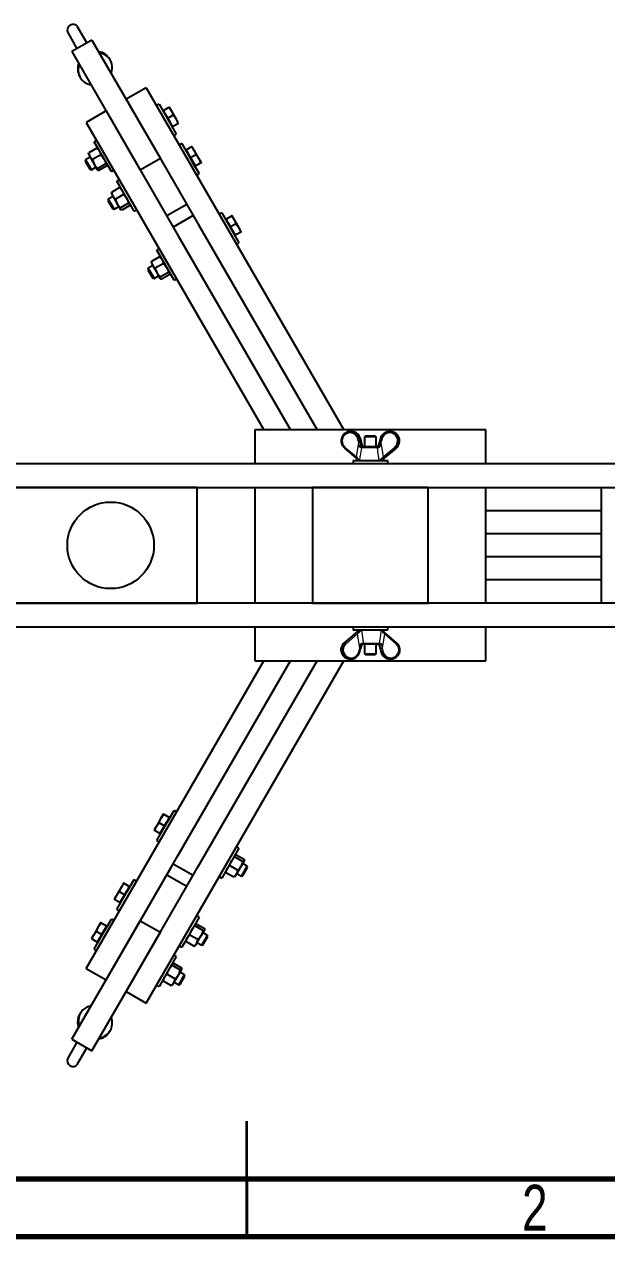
# Model space of a CAD drawing. Header units: millimetres. Extents: x 150 to 2050, y 50 to 2920.
# Drawn here: x 907 to 1412, y 50 to 1100 of the extents above; entities that cross this region are included whole.
import ezdxf

# ---------------------------------------------------------------- set-up
doc = ezdxf.new("R2010")
doc.units = ezdxf.units.MM
doc.styles.add('SLDTEXTSTYLE0', font='TXT', dxfattribs={"width": 0.75})

msp = doc.modelspace()

# ---------------------------------------------------------------- linework, layer by layer
at = {"color": 7, "linetype": 'Continuous', "lineweight": 25, "ltscale": 10}
for p, q in [((944.9, 1093.2), (952.9, 1079.2)), ((961.6, 1084.2), (953.5, 1098.2)), ((965.9, 1086.7), (948.6, 1076.7)), ((965.9, 1086.7), (1025.2, 984.1)), ((948.6, 1076.7), (1007.8, 974.1)), ((981.7, 1069.4), (981.3, 1070.2)), ((955.3, 1055.2), (955.8, 1054.4)), ((1012.9, 1045.4), (995.6, 1035.4)), ((1012.9, 1045.4), (1184, 749)), ((995.6, 1035.4), (1053.7, 934.7)), ((1024, 1031.2), (1021.8, 1030)), ((1024, 1031.2), (1033.3, 1015)), ((978.2, 1025.4), (960.9, 1015.4)), ((978.2, 1025.4), (1036.4, 924.7)), ((1028, 1025.5), (1027.5, 1025.2)), ((1027.8, 1025.7), (1032.2, 1028.3)), ((1029.7, 1022.4), (1027.8, 1025.7)), ((1031.7, 1019.1), (1029.7, 1022.4)), ((1031.7, 1019.1), (1036.1, 1021.7)), ((1033.7, 1015.5), (1031.7, 1019.1)), ((1033, 1028.4), (1033, 1028.4)), ((1034.8, 1025.3), (1033, 1028.4)), ((1038.8, 1018.4), (1034.8, 1025.3)), ((960.9, 1015.4), (1114.8, 749)), ((1033.3, 1015), (1039, 1005.3)), ((1035.8, 1011.9), (1033.7, 1015.5)), ((1035.5, 1011.3), (1036, 1011.6)), ((1035.8, 1011.9), (1040.2, 1014.5)), ((1036, 1011.6), (1035.8, 1011.9)), ((1036.1, 1011.4), (1036, 1011.6)), ((1041, 1014.5), (1038.8, 1018.4)), ((1041, 1014.5), (1040.9, 1014.5)), ((1041, 1014.5), (1041, 1014.5)), ((969.8, 1000), (967.7, 998.7)), ((982.7, 972.8), (967.7, 998.7)), ((1036.8, 1004), (1039, 1005.3)), ((962.9, 988.2), (962.9, 987.9)), ((962.9, 987.9), (964.2, 985.8)), ((963, 988.2), (963.1, 989)), ((970.1, 993.1), (963.1, 989)), ((970.9, 992.8), (970.1, 993.1)), ((971.2, 992.7), (970.9, 992.8)), ((1043.7, 997), (1041.5, 995.8)), ((1043.7, 997), (1053.1, 980.8)), ((1047.7, 991.3), (1047.2, 991)), ((1047.6, 991.5), (1052, 994.1)), ((1049.5, 988.2), (1047.6, 991.5)), ((1051.4, 984.9), (1049.5, 988.2)), ((1051.4, 984.9), (1055.8, 987.5)), ((1052.7, 994.2), (1052.7, 994.2)), ((1054.5, 991.1), (1052.8, 994.2)), ((1058.5, 984.2), (1054.5, 991.1)), ((960.4, 983), (960.1, 981.9)), ((960.1, 981.9), (964.3, 974.6)), ((964.4, 985.3), (960.4, 983)), ((960.4, 983), (965.4, 974.3)), ((964.2, 985.8), (968.1, 979)), ((973.5, 987.2), (966.5, 983.2)), ((970.8, 974.3), (968.1, 979)), ((977.9, 979.6), (970.9, 975.5)), ((979, 977.7), (972, 973.7)), ((979.2, 978.6), (979.2, 978.8)), ((1025.2, 984.1), (1007.8, 974.1)), ((1053.5, 981.3), (1051.4, 984.9)), ((1053.1, 980.8), (1058.7, 971.1)), ((1055.6, 977.7), (1053.5, 981.3)), ((1055.2, 977.1), (1055.7, 977.4)), ((1055.6, 977.7), (1060, 980.3)), ((1055.7, 977.4), (1055.6, 977.7)), ((1055.9, 977.2), (1055.7, 977.4)), ((1060.7, 980.3), (1058.5, 984.2)), ((1060.7, 980.3), (1060.7, 980.3)), ((1060.7, 980.3), (1060.7, 980.3)), ((964.3, 974.6), (965.4, 974.3)), ((965.4, 974.3), (969.4, 976.7)), ((970.8, 974.3), (970.9, 974.1)), ((970.9, 974.1), (971.2, 974)), ((982.7, 972.8), (984.8, 974)), ((1056.5, 969.8), (1058.7, 971.1)), ((989.9, 958.9), (982.9, 954.8)), ((989.6, 965.8), (987.4, 964.5)), ((990, 960.1), (987.4, 964.5)), ((990.7, 958.6), (989.9, 958.9)), ((1002.4, 938.6), (990, 960.1)), ((990.9, 958.5), (990.7, 958.6)), ((980.1, 948.8), (979.8, 947.7)), ((979.8, 947.7), (984, 940.4)), ((984.2, 951.1), (980.1, 948.8)), ((980.1, 948.8), (985.1, 940.1)), ((982.7, 954), (982.9, 954.8)), ((982.7, 954), (982.7, 953.7)), ((982.7, 953.7), (983.9, 951.6)), ((983.9, 951.6), (987.8, 944.8)), ((993.2, 953), (986.2, 949)), ((984, 940.4), (985.1, 940.1)), ((985.1, 940.1), (989.2, 942.5)), ((990.6, 940.1), (987.8, 944.8)), ((990.6, 940.1), (990.7, 939.9)), ((997.7, 945.4), (990.7, 941.3)), ((990.7, 939.9), (990.9, 939.8)), ((998.7, 943.5), (991.7, 939.5)), ((998.9, 944.4), (998.9, 944.6)), ((1002.4, 938.6), (1004.6, 939.8)), ((1048.1, 944.4), (1030.8, 934.4)), ((1078.3, 937.2), (1076.1, 935.9)), ((1078.3, 937.2), (1087.6, 921)), ((1053.7, 934.7), (1036.4, 924.7)), ((1036.4, 924.7), (1040.7, 917.2)), ((1053.7, 934.7), (1058, 927.2)), ((1058, 927.2), (1160.9, 749)), ((1082.3, 931.4), (1081.8, 931.1)), ((1082.1, 931.7), (1086.5, 934.2)), ((1084, 928.4), (1082.1, 931.7)), ((1086, 925.1), (1084, 928.4)), ((1086, 925.1), (1090.4, 927.6)), ((1088, 921.5), (1086, 925.1)), ((1087.3, 934.3), (1087.3, 934.3)), ((1089.1, 931.3), (1087.3, 934.3)), ((1093.1, 924.4), (1089.1, 931.3)), ((1040.7, 917.2), (1137.9, 749)), ((1087.6, 921), (1093.3, 911.2)), ((1090.1, 917.9), (1088, 921.5)), ((1089.8, 917.3), (1090.3, 917.6)), ((1090.1, 917.9), (1094.5, 920.4)), ((1090.3, 917.6), (1090.1, 917.9)), ((1090.4, 917.3), (1090.3, 917.6)), ((1095.3, 920.5), (1093.1, 924.4)), ((1095.3, 920.5), (1095.2, 920.4)), ((1095.3, 920.5), (1095.3, 920.5)), ((1024.1, 905.9), (1022, 904.7)), ((1037, 878.7), (1022, 904.7)), ((1091.1, 910), (1093.3, 911.2)), ((1017.2, 894.1), (1017.2, 893.9)), ((1017.2, 893.9), (1018.5, 891.7)), ((1017.3, 894.2), (1017.4, 895)), ((1024.4, 899), (1017.4, 895)), ((1027.8, 893.2), (1020.8, 889.2)), ((1025.2, 898.7), (1024.4, 899)), ((1025.5, 898.6), (1025.2, 898.8)), ((1014.7, 889), (1014.4, 887.8)), ((1014.4, 887.8), (1018.6, 880.6)), ((1018.7, 891.3), (1014.7, 889)), ((1014.7, 889), (1019.7, 880.3)), ((1018.5, 891.7), (1022.4, 885)), ((1019.7, 880.3), (1023.7, 882.6)), ((1025.1, 880.2), (1022.4, 885)), ((1032.2, 885.5), (1025.2, 881.5)), ((1033.3, 883.7), (1026.3, 879.7)), ((1033.5, 884.5), (1033.5, 884.8)), ((1018.6, 880.6), (1019.7, 880.3)), ((1025.1, 880.2), (1025.2, 880)), ((1025.2, 880), (1025.5, 879.9)), ((1037, 878.7), (1039.1, 880)), ((1107.1, 749), (1107.1, 720)), ((1307.1, 749), (1107.1, 749)), ((1190.2, 747.5), (1189.7, 747.5)), ((1191.2, 747.5), (1190.3, 747.5)), ((1224, 747.5), (1223.1, 747.5)), ((1224.6, 747.5), (1224.1, 747.5)), ((1307.1, 720), (1307.1, 749)), ((1198.7, 738.3), (1197.8, 741.6)), ((1197.8, 741.6), (1197.8, 741.6)), ((1199.3, 738.3), (1198.5, 741.5)), ((1199.5, 735.4), (1198.7, 738.3)), ((1198.7, 738.3), (1198.7, 738.3)), ((1203.1, 744), (1202.1, 743)), ((1202.1, 743), (1202.1, 734.5)), ((1212.1, 743), (1202.1, 743)), ((1203.1, 744), (1211.1, 744)), ((1212.1, 743), (1211.1, 744)), ((1212.1, 734.5), (1212.1, 743)), ((1214.7, 737.5), (1214.1, 735.4)), ((1214.1, 735.4), (1214.1, 735.4)), ((1214.8, 735.4), (1215.6, 738.3)), ((1215.8, 741.5), (1214.9, 738.3)), ((1216.4, 741.6), (1215.6, 738.3)), ((1216.5, 741.6), (1216.4, 741.6)), ((1184.6, 733.3), (1194.6, 724.9)), ((1194.6, 724.8), (1194.6, 724.9)), ((1199.7, 734.5), (1200.2, 734.5)), ((1200.2, 734.5), (1212.6, 734.5)), ((1212.6, 734.5), (1213.4, 734.5)), ((1219.7, 724.9), (1229.7, 733.3)), ((1219.7, 724.9), (1219.7, 724.8)), ((1229.7, 733.3), (1229.6, 733.3)), ((457.1, 720), (1491.3, 720)), ((1192.1, 722.5), (1192.1, 720)), ((1192.1, 722.5), (1222.1, 722.5)), ((1222.1, 720), (1222.1, 722.5)), ((1222.1, 722.5), (1222.1, 722.5)), ((457.1, 699), (1475.1, 699)), ((1057.1, 699), (657.1, 699)), ((1057.1, 599), (1057.1, 699)), ((1107.1, 699), (1107.1, 599)), ((1157.1, 699), (1157.1, 599)), ((1257.1, 699), (1157.1, 699)), ((1257.1, 599), (1257.1, 699)), ((1307.1, 599), (1307.1, 699)), ((1407.1, 699), (1407.1, 599)), ((1407.1, 679), (1307.1, 679)), ((1407.1, 659), (1307.1, 659)), ((1407.1, 639), (1307.1, 639)), ((1407.1, 619), (1307.1, 619)), ((1475.1, 599), (457.1, 599)), ((657.1, 599), (1057.1, 599)), ((1157.1, 599), (1257.1, 599)), ((1491.3, 578), (457.1, 578)), ((1107.1, 578), (1107.1, 549)), ((1192.1, 578), (1192.1, 575.5)), ((1222.1, 575.5), (1222.1, 578)), ((1307.1, 549), (1307.1, 578)), ((1193, 571.8), (1184.5, 564.6)), ((1194.6, 573.1), (1184.6, 564.6)), ((1222.1, 575.5), (1192.1, 575.5)), ((1194.6, 573.1), (1194.6, 573.1)), ((1229.6, 564.6), (1219.7, 573.1)), ((1219.7, 573.1), (1219.7, 573.1)), ((1229.8, 564.6), (1221.3, 571.8)), ((1184.5, 564.6), (1184.5, 564.6)), ((1184.7, 564.6), (1184.6, 564.6)), ((1197.8, 556.4), (1198.7, 559.7)), ((1199.5, 562.6), (1198.7, 559.7)), ((1201, 563.5), (1200.3, 563.5)), ((1201.8, 563.5), (1200.9, 563.5)), ((1214.1, 563.5), (1201.8, 563.5)), ((1202.1, 563.5), (1202.1, 555)), ((1212.1, 555), (1212.1, 563.5)), ((1214.5, 563.5), (1214.1, 563.5)), ((1214.8, 562.6), (1215.6, 559.7)), ((1215.5, 559.7), (1216.4, 556.4)), ((1215.6, 559.7), (1215.5, 559.7)), ((1229.8, 564.6), (1229.8, 564.6)), ((960.9, 282.5), (1114.8, 549)), ((1012.9, 252.5), (1184, 549)), ((1040.7, 380.7), (1137.9, 549)), ((1058, 370.7), (1160.9, 549)), ((1107.1, 549), (1307.1, 549)), ((1189.6, 550.5), (1189.7, 550.5)), ((1189.7, 550.5), (1190.2, 550.5)), ((1197.8, 556.4), (1197.8, 556.4)), ((1202.1, 555), (1203.1, 554)), ((1202.1, 555), (1212.1, 555)), ((1211.1, 554), (1203.1, 554)), ((1211.1, 554), (1212.1, 555)), ((1216.4, 556.4), (1216.4, 556.4)), ((1224, 550.5), (1224.5, 550.5)), ((1025.7, 412.5), (1021.7, 405.6)), ((1027.9, 416.3), (1025.7, 412.5)), ((1027.9, 416.4), (1027.9, 416.4)), ((1027.9, 416.3), (1028, 416.3)), ((1032.8, 413.2), (1028.4, 415.7)), ((1032.8, 413.2), (1030.7, 409.6)), ((1031.3, 409.5), (1037, 419.2)), ((1032.9, 413.4), (1032.8, 413.2)), ((1033.1, 413.7), (1032.9, 413.4)), ((1033.5, 413.2), (1032.9, 413.5)), ((1039.1, 418), (1037, 419.2)), ((1021.7, 405.6), (1019.9, 402.5)), ((1019.9, 402.5), (1019.9, 402.5)), ((1024.8, 399.3), (1020.4, 401.9)), ((1022, 393.2), (1031.3, 409.5)), ((1028.6, 406), (1024.2, 408.5)), ((1026.7, 402.7), (1024.8, 399.3)), ((1024.9, 399.6), (1025.5, 399.3)), ((1028.6, 406), (1026.7, 402.7)), ((1030.7, 409.6), (1028.6, 406)), ((1022, 393.2), (1024.1, 392)), ((1036.4, 373.2), (1040.7, 380.7)), ((1093.3, 386.7), (1078.3, 360.7)), ((1089.7, 379.2), (1096.7, 375.2)), ((1090, 380.8), (1089.8, 380.7)), ((1090.8, 381), (1097.8, 377)), ((1093.3, 386.7), (1091.1, 388)), ((978.2, 272.5), (1036.4, 373.2)), ((1036.4, 373.2), (1053.7, 363.2)), ((1053.7, 363.2), (1058, 370.7)), ((1085.3, 371.5), (1092.3, 367.5)), ((1091.2, 364.2), (1095.1, 371)), ((1097.9, 375.7), (1095.1, 371)), ((1095.5, 362.3), (1100.5, 371)), ((1100.5, 371), (1096.5, 373.3)), ((1096.7, 362.6), (1100.8, 369.8)), ((1097.9, 375.7), (1098, 375.9)), ((1098, 375.9), (1098, 376.2)), ((1100.8, 369.8), (1100.5, 371)), ((995.6, 262.5), (1053.7, 363.2)), ((996.8, 349.6), (1002.4, 359.4)), ((1004.6, 358.1), (1002.4, 359.4)), ((1030.8, 363.6), (1048.1, 353.6)), ((1076.1, 362), (1078.3, 360.7)), ((1081.8, 366.8), (1081.8, 366.6)), ((1081.8, 366.5), (1082, 365.7)), ((1082, 365.7), (1088.9, 361.7)), ((1089.7, 362), (1088.9, 361.7)), ((1089.8, 361.9), (1090, 362.1)), ((1090, 362.1), (1091.2, 364.2)), ((1091.5, 364.7), (1095.5, 362.3)), ((1095.5, 362.3), (1096.7, 362.6)), ((991.1, 352.6), (987.1, 345.7)), ((987.4, 333.4), (996.8, 349.6)), ((994.1, 346.1), (989.7, 348.7)), ((993.4, 356.5), (991.1, 352.6)), ((993.4, 356.5), (993.4, 356.5)), ((993.4, 356.5), (993.4, 356.5)), ((998.2, 353.3), (993.8, 355.9)), ((996.1, 349.7), (994.1, 346.1)), ((998.2, 353.3), (996.1, 349.7)), ((998.4, 353.6), (998.2, 353.3)), ((998.5, 353.9), (998.4, 353.6)), ((998.9, 353.3), (998.4, 353.6)), ((987.1, 345.7), (985.4, 342.7)), ((985.4, 342.7), (985.4, 342.6)), ((990.2, 339.5), (985.8, 342)), ((992.2, 342.8), (990.2, 339.5)), ((990.4, 339.8), (990.9, 339.5)), ((994.1, 346.1), (992.2, 342.8)), ((987.4, 333.4), (989.6, 332.1)), ((1058.7, 326.9), (1046.3, 305.3)), ((1058.7, 326.9), (1056.5, 328.1)), ((948.6, 221.2), (1007.8, 323.8)), ((971.4, 318.4), (967.4, 311.5)), ((967.7, 299.2), (977, 315.4)), ((973.6, 322.3), (971.4, 318.4)), ((973.6, 322.3), (973.6, 322.3)), ((973.6, 322.3), (973.7, 322.3)), ((978.5, 319.1), (974.1, 321.7)), ((976.4, 315.5), (974.3, 311.9)), ((978.5, 319.1), (976.4, 315.5)), ((977, 315.4), (982.7, 325.2)), ((978.6, 319.4), (978.5, 319.1)), ((978.8, 319.7), (978.6, 319.4)), ((979.2, 319.1), (978.6, 319.4)), ((984.8, 323.9), (982.7, 325.2)), ((1007.8, 323.8), (1025.2, 313.8)), ((1055.4, 320.9), (1055.2, 320.8)), ((1055.2, 319.4), (1062.2, 315.3)), ((1056.2, 321.2), (1063.2, 317.2)), ((1063.3, 315.9), (1060.6, 311.1)), ((1063.3, 315.9), (1063.4, 316.1)), ((1063.4, 316.1), (1063.4, 316.3)), ((967.4, 311.5), (965.6, 308.5)), ((965.6, 308.5), (965.6, 308.4)), ((965.9, 211.2), (1025.2, 313.8)), ((970.5, 305.3), (966.1, 307.8)), ((974.3, 311.9), (969.9, 314.5)), ((972.4, 308.6), (970.5, 305.3)), ((970.6, 305.6), (971.2, 305.3)), ((974.3, 311.9), (972.4, 308.6)), ((1046.3, 305.3), (1043.7, 300.9)), ((1047.2, 307), (1047.2, 306.7)), ((1047.2, 306.7), (1047.4, 305.9)), ((1047.4, 305.9), (1054.4, 301.8)), ((1050.8, 311.7), (1057.7, 307.7)), ((1056.7, 304.4), (1060.6, 311.1)), ((1056.9, 304.8), (1061, 302.5)), ((1061, 302.5), (1066, 311.1)), ((1066, 311.1), (1061.9, 313.5)), ((1062.1, 302.8), (1066.3, 310)), ((1066.3, 310), (1066, 311.1)), ((967.7, 299.2), (969.8, 297.9)), ((1041.5, 302.1), (1043.7, 300.9)), ((1055.2, 302.1), (1054.4, 301.8)), ((1055.2, 302.1), (1055.4, 302.2)), ((1055.4, 302.2), (1056.7, 304.4)), ((1061, 302.5), (1062.1, 302.8)), ((1039, 292.7), (1024, 266.7)), ((1035.4, 285.2), (1042.4, 281.1)), ((1035.7, 286.7), (1035.5, 286.6)), ((1036.5, 287), (1043.5, 283)), ((1039, 292.7), (1036.8, 293.9)), ((960.9, 282.5), (978.2, 272.5)), ((1031, 277.5), (1038, 273.5)), ((1036.9, 270.2), (1040.8, 276.9)), ((1043.6, 281.7), (1040.8, 276.9)), ((1041.2, 268.3), (1046.2, 276.9)), ((1046.2, 276.9), (1042.2, 279.3)), ((1042.4, 268.6), (1046.5, 275.8)), ((1043.6, 281.7), (1043.7, 281.9)), ((1043.7, 281.9), (1043.7, 282.1)), ((1046.5, 275.8), (1046.2, 276.9)), ((1021.8, 267.9), (1024, 266.7)), ((1027.5, 272.8), (1027.5, 272.5)), ((1027.5, 272.5), (1027.7, 271.7)), ((1027.7, 271.7), (1034.6, 267.6)), ((1035.4, 267.9), (1034.6, 267.6)), ((1035.5, 267.9), (1035.7, 268)), ((1035.7, 268), (1036.9, 270.2)), ((1037.2, 270.6), (1041.2, 268.3)), ((1041.2, 268.3), (1042.4, 268.6)), ((995.6, 262.5), (1012.9, 252.5)), ((955.8, 243.6), (955.3, 242.7)), ((948.6, 221.2), (965.9, 211.2)), ((981.3, 227.7), (981.7, 228.6)), ((952.9, 218.7), (944.9, 204.7)), ((953.5, 199.7), (961.6, 213.7))]:
    msp.add_line(p, q, dxfattribs=at)
at = {"color": 8, "linetype": 'Continuous', "lineweight": 18, "ltscale": 10}
for p, q in [((1195, 725.6), (1197, 738)), ((1197, 738), (1196.1, 741.3)), ((1197.3, 741.6), (1198.1, 738.3)), ((1197.3, 741.6), (1197.8, 741.6)), ((1198.7, 738.3), (1197.8, 741.6)), ((1197.8, 741.6), (1198.4, 741.6)), ((1198.1, 738.3), (1198.9, 735.4)), ((1199.3, 738.3), (1198.4, 741.6)), ((1198.9, 735.4), (1199.5, 735.4)), ((1200.1, 735.4), (1199.3, 738.3)), ((1199.5, 735.4), (1200.1, 735.4)), ((1217.2, 741.3), (1216.3, 738)), ((1216.3, 738), (1218.2, 725.6)), ((1185.1, 734.1), (1195, 725.6)), ((1199.3, 733.6), (1198.9, 733.6)), ((1213.3, 733.6), (1199.3, 733.6)), ((1213.9, 733.6), (1213.3, 733.6)), ((1218.2, 725.6), (1228.2, 734.1)), ((1229.1, 733.3), (1219.1, 724.8)), ((1219.7, 724.8), (1229.6, 733.3)), ((1229.1, 733.3), (1229.6, 733.3)), ((1193, 571.7), (1184.5, 564.6)), ((1194.6, 573.1), (1184.7, 564.6)), ((1185.3, 564.6), (1195.2, 573.1)), ((1196.1, 572.3), (1186.1, 563.8)), ((1198, 559.9), (1196.1, 572.3)), ((1219.3, 572.3), (1217.3, 559.9)), ((1229.2, 563.8), (1219.3, 572.3)), ((1184.5, 564.6), (1184.6, 564.6)), ((1184.6, 564.6), (1187.3, 566.9)), ((1184.7, 564.6), (1185.3, 564.6)), ((1197.1, 556.6), (1198, 559.9)), ((1200.4, 564.3), (1201, 564.3)), ((1201, 564.3), (1215, 564.3)), ((1215.4, 562.6), (1214.8, 562.6)), ((1215, 564.3), (1215.4, 564.3)), ((1216.1, 559.7), (1215.4, 562.6)), ((1215.6, 559.7), (1216.4, 556.4)), ((1217, 556.4), (1216.1, 559.7)), ((1217.3, 559.9), (1218.1, 556.6)), ((1216.4, 556.4), (1217, 556.4))]:
    msp.add_line(p, q, dxfattribs=at)
at = {"color": 7, "linetype": 'Continuous', "lineweight": 35, "ltscale": 10}
for p, q in [((1100, 50), (1100, 150)), ((1100, 100), (1100, 50))]:
    msp.add_line(p, q, dxfattribs=at)
at = {"color": 7, "linetype": 'Continuous', "lineweight": 70, "ltscale": 10}
for p, q in [((2000, 100), (200, 100)), ((2050, 50), (150, 50))]:
    msp.add_line(p, q, dxfattribs=at)
at = {"color": 7, "linetype": 'Continuous', "lineweight": 25, "ltscale": 10, "flags": 128}
for points in [[(1198.5, 741.5), (1198.5, 741.6), (1198.4, 741.6)], [(1215.8, 741.6), (1215.8, 741.6), (1215.8, 741.5)]]:
    msp.add_lwpolyline(points, dxfattribs=at)
at = {"color": 8, "linetype": 'Continuous', "lineweight": 18, "ltscale": 10, "flags": 128}
for points in [[(1199.3, 738.3), (1199.3, 738.3), (1199.3, 738.3)], [(1200.1, 735.4), (1200.1, 735.4), (1200.1, 735.4)], [(1214.8, 735.4), (1214.8, 735.4), (1214.8, 735.4), (1214.9, 735.4), (1215, 735.4), (1215.2, 735.3), (1215.4, 735.3), (1215.6, 735.2), (1215.8, 735.2)], [(1213.4, 734.5), (1213.5, 734.5), (1213.6, 734.4), (1213.7, 734.3), (1213.7, 734.2), (1213.8, 734.1), (1213.9, 733.9), (1213.9, 733.8), (1213.9, 733.6)], [(1184.6, 564.6), (1184.6, 564.6), (1184.6, 564.6)], [(1198.5, 562.8), (1198.7, 562.7), (1198.9, 562.7), (1199.1, 562.6), (1199.3, 562.6), (1199.4, 562.6), (1199.5, 562.6), (1199.5, 562.6), (1199.5, 562.6)], [(1200.4, 564.3), (1200.4, 564.2), (1200.4, 564), (1200.5, 563.9), (1200.6, 563.7), (1200.6, 563.6), (1200.7, 563.5), (1200.8, 563.5), (1200.9, 563.5)]]:
    msp.add_lwpolyline(points, dxfattribs=at)
at = {"color": 7, "linetype": 'Continuous', "lineweight": 25, "ltscale": 100}
msp.add_circle((982.1, 649), 37.5, dxfattribs=at)
for centre, radius, start, end in [((949.4, 1095.4), 5.01, 33.8216, 206.1784), ((969.8, 1063.5), 13.3, 30.4768, 81.435), ((970.4, 1062.8), 13.1, 13.8329, 81.5772), ((967, 1061.8), 13.4, 158.814, 209.2742), ((967.1, 1060.9), 13.1, 158.37, 261.63), ((969.8, 1062.9), 13.7, 339.0571, 12.8228), ((966.8, 236.2), 13.3, 150.4768, 201.435), ((967.2, 237), 13.1, 133.8329, 201.5772), ((967.4, 236.5), 13.7, 99.0571, 132.8228), ((970.4, 235.2), 13.1, 278.37, 21.63), ((969.7, 234.6), 13.4, 278.814, 329.2742), ((949.4, 202.5), 5.01, 153.8216, 326.1784)]:
    msp.add_arc(centre, radius, start, end, dxfattribs=at)
at = {"color": 8, "linetype": 'Continuous', "lineweight": 18, "ltscale": 100}
for centre, radius, start, end in [((1198.1, 735), 6.56, 96.9443, 107.1339), ((1198.9, 731.8), 6.56, 96.9443, 107.1339), ((1198.6, 732.2), 3.12, 85.6172, 111.2929), ((1213.1, 730.1), 5.36, 72.3555, 78.7214), ((1216, 740.1), 2.08, 240.246, 258.6601), ((1217.4, 742.7), 4.83, 247.8594, 257.479), ((1216.8, 743.4), 2.08, 240.246, 258.6601), ((1218.3, 746), 4.83, 247.8594, 257.479), ((1186, 733.1), 1.37, 130.2926, 168.8126), ((1195.9, 724.6), 1.37, 130.2926, 168.8126), ((1199.8, 733.6), 0.905, 94.7237, 178.2107), ((1200.3, 733.5), 0.958, 91.6177, 173.8903), ((1212.4, 733.6), 0.853, 359.1804, 81.4008), ((1220.6, 727.3), 2.86, 214.8272, 237.7583), ((1230.6, 735.7), 2.86, 214.8272, 237.7583), ((1193.8, 570.7), 2.79, 34.7135, 58.2733), ((1218.4, 573.3), 1.32, 309.9951, 349.7482), ((1183.8, 562.2), 2.79, 34.7135, 58.2733), ((1197, 555.5), 4.52, 67.4376, 77.6516), ((1201.9, 564.3), 0.851, 179.0251, 261.1997), ((1214, 564.4), 0.96, 271.554, 353.8096), ((1214.5, 564.4), 0.907, 274.5964, 358.0868), ((1215.6, 565.7), 3.13, 265.5808, 291.271), ((1215.4, 566.1), 6.5, 276.8166, 287.1524), ((1228.3, 564.8), 1.32, 309.9951, 349.7482), ((1229.5, 564.7), 0.343, 318.2235, 340.2517), ((1196.1, 552.2), 4.52, 67.4376, 77.6516), ((1216.2, 562.8), 6.5, 276.8166, 287.1524)]:
    msp.add_arc(centre, radius, start, end, dxfattribs=at)
at = {"color": 7, "linetype": 'Continuous', "lineweight": 25, "ltscale": 100}
for centre, major_axis, ratio, start_param, end_param in [((1189.7, 739.5), (0.63, 7.98), 0.981173, 5.053332, 8.806259), ((1190.2, 739.5), (-0.63, 7.98), 0.981173, 4.898458, 6.205748), ((1190.2, 739.5), (0.35, 7.99), 0.93833, 6.146149, 6.324613), ((1191.2, 739.5), (-0.35, 7.99), 0.93833, 4.934468, 6.241758), ((1223.1, 739.5), (0.35, 7.99), 0.93833, 6.262974, 7.631903), ((1224, 739.5), (0.63, 7.98), 0.981173, 3.914985, 7.667913), ((1224.6, 739.5), (-0.63, 7.98), 0.981173, 3.760112, 6.205748), ((1189.6, 558.5), (-2.53, 7.59), 0.998965, 0.374227, 2.819864), ((1189.7, 558.5), (2.53, 7.59), 0.998965, 1.017684, 3.463321), ((1189.7, 558.5), (-0.61, 7.98), 0.979854, 0.621162, 3.066799), ((1190.3, 558.5), (0.61, 7.98), 0.979854, 0.770749, 4.523677), ((1224.6, 558.5), (0.61, 7.98), 0.979854, 1.909096, 5.662023), ((1224.7, 558.5), (2.53, 7.59), 0.998965, 3.463321, 5.908958), ((1224, 558.5), (-0.61, 7.98), 0.979854, 1.759509, 3.066799)]:
    msp.add_ellipse(centre, major_axis=major_axis, ratio=ratio, start_param=start_param, end_param=end_param, dxfattribs=at)
at = {"color": 8, "linetype": 'Continuous', "lineweight": 18, "ltscale": 100}
for centre, major_axis, ratio, start_param, end_param in [((1189.5, 739.5), (0.63, 6.97), 0.981104, 5.064173, 8.817101), ((1223.8, 739.5), (0.63, 6.97), 0.981104, 3.925827, 7.678754), ((1190.5, 558.5), (0.61, 6.97), 0.979785, 0.781235, 4.534162), ((1224.8, 558.5), (0.61, 6.97), 0.979785, 1.919581, 5.672509)]:
    msp.add_ellipse(centre, major_axis=major_axis, ratio=ratio, start_param=start_param, end_param=end_param, dxfattribs=at)
at = {"color": 7, "linetype": 'Continuous', "lineweight": 25, "ltscale": 10}
for points, knots in [([(1033, 1028.4), (1033, 1028.4), (1032.9, 1028.5), (1032.5, 1028.4), (1032.2, 1028.3)], [0, 0, 0, 0, 0.214378, 1, 1, 1, 1]), ([(1032.2, 1028.3), (1032.7, 1027.8), (1033.7, 1027), (1034.4, 1025.9), (1034.8, 1025.3)], [0, 0, 0, 0, 0.495458, 1, 1, 1, 1]), ([(1034.8, 1025.3), (1034.8, 1025.2), (1035.1, 1024.6), (1035.7, 1023.4), (1035.9, 1022.3), (1036.1, 1021.7)], [0, 0, 0, 0, 0.070086, 0.530782, 1, 1, 1, 1]), ([(1036.1, 1021.7), (1036.6, 1021.2), (1037.6, 1020.2), (1038.4, 1019), (1038.8, 1018.4)], [0, 0, 0, 0, 0.495458, 1, 1, 1, 1]), ([(1038.8, 1018.4), (1038.8, 1018.3), (1039.2, 1017.7), (1039.7, 1016.4), (1040.1, 1015.1), (1040.2, 1014.5)], [0, 0, 0, 0, 0.070086, 0.530782, 1, 1, 1, 1]), ([(1040.2, 1014.5), (1040.5, 1014.5), (1040.9, 1014.6), (1041, 1014.6), (1041, 1014.5)], [0, 0, 0, 0, 0.785622, 1, 1, 1, 1]), ([(963.1, 989), (963.2, 988.5), (963.4, 987.3), (963.9, 986.3), (964.2, 985.8)], [0, 0, 0, 0, 0.495458, 1, 1, 1, 1]), ([(970.1, 993.1), (970.6, 992.7), (971.5, 991.9), (972.1, 991), (972.4, 990.5)], [0, 0, 0, 0, 0.495458, 1, 1, 1, 1]), ([(972.4, 990.5), (972.5, 990.4), (972.8, 989.9), (973.2, 988.8), (973.4, 987.8), (973.5, 987.2)], [0, 0, 0, 0, 0.070086, 0.530782, 1, 1, 1, 1]), ([(1052.8, 994.2), (1052.7, 994.2), (1052.7, 994.3), (1052.3, 994.2), (1052, 994.1)], [0, 0, 0, 0, 0.214378, 1, 1, 1, 1]), ([(1052, 994.1), (1052.5, 993.6), (1053.4, 992.8), (1054.2, 991.7), (1054.5, 991.1)], [0, 0, 0, 0, 0.495458, 1, 1, 1, 1]), ([(1054.5, 991.1), (1054.6, 991), (1054.9, 990.4), (1055.4, 989.2), (1055.7, 988.1), (1055.8, 987.5)], [0, 0, 0, 0, 0.070086, 0.530782, 1, 1, 1, 1]), ([(1055.8, 987.5), (1056.3, 987), (1057.3, 986), (1058.1, 984.8), (1058.5, 984.2)], [0, 0, 0, 0, 0.495458, 1, 1, 1, 1]), ([(964.2, 985.8), (964.2, 985.7), (964.5, 985.2), (965.2, 984.3), (966.1, 983.6), (966.5, 983.2)], [0, 0, 0, 0, 0.0700858, 0.5307822, 1, 1, 1, 1]), ([(966.5, 983.2), (966.7, 982.5), (967.1, 981), (967.7, 979.7), (968.1, 979)], [0, 0, 0, 0, 0.495458, 1, 1, 1, 1]), ([(968.1, 979), (968.1, 978.9), (968.5, 978.2), (969.4, 977), (970.4, 976), (970.9, 975.5)], [0, 0, 0, 0, 0.070086, 0.530782, 1, 1, 1, 1]), ([(973.5, 987.2), (974, 986.7), (975.1, 985.7), (975.9, 984.4), (976.3, 983.8)], [0, 0, 0, 0, 0.495458, 1, 1, 1, 1]), ([(976.3, 983.8), (976.4, 983.7), (976.8, 983), (977.4, 981.6), (977.7, 980.3), (977.9, 979.6)], [0, 0, 0, 0, 0.070086, 0.530782, 1, 1, 1, 1]), ([(979.1, 979), (979, 979.1), (978.8, 979.4), (978.3, 979.5), (977.9, 979.6)], [0, 0, 0, 0, 0.268634, 1, 1, 1, 1]), ([(979, 977.7), (979, 977.9), (979.1, 978.2), (979.1, 978.4), (979.1, 978.5)], [0, 0, 0, 0, 0.429789, 1, 1, 1, 1]), ([(1058.5, 984.2), (1058.5, 984.1), (1058.9, 983.5), (1059.5, 982.2), (1059.8, 980.9), (1060, 980.3)], [0, 0, 0, 0, 0.070086, 0.530782, 1, 1, 1, 1]), ([(1060, 980.3), (1060.3, 980.3), (1060.6, 980.4), (1060.7, 980.4), (1060.7, 980.3)], [0, 0, 0, 0, 0.785622, 1, 1, 1, 1]), ([(970.8, 974.3), (970.8, 974.4), (970.6, 974.7), (970.8, 975.2), (970.9, 975.5)], [0, 0, 0, 0, 0.268634, 1, 1, 1, 1]), ([(972, 973.7), (971.8, 973.7), (971.3, 973.8), (971, 974.1), (970.8, 974.3)], [0, 0, 0, 0, 0.257551, 1, 1, 1, 1]), ([(989.9, 958.9), (990.3, 958.5), (991.2, 957.7), (991.8, 956.8), (992.2, 956.3)], [0, 0, 0, 0, 0.495458, 1, 1, 1, 1]), ([(992.2, 956.3), (992.2, 956.2), (992.5, 955.7), (992.9, 954.6), (993.1, 953.6), (993.2, 953)], [0, 0, 0, 0, 0.070086, 0.530782, 1, 1, 1, 1]), ([(982.9, 954.8), (983, 954.3), (983.2, 953.1), (983.7, 952.1), (983.9, 951.6)], [0, 0, 0, 0, 0.495458, 1, 1, 1, 1]), ([(983.9, 951.6), (984, 951.5), (984.3, 951), (985, 950.1), (985.8, 949.4), (986.2, 949)], [0, 0, 0, 0, 0.070086, 0.530782, 1, 1, 1, 1]), ([(986.2, 949), (986.4, 948.3), (986.8, 946.8), (987.5, 945.5), (987.8, 944.8)], [0, 0, 0, 0, 0.495458, 1, 1, 1, 1]), ([(993.2, 953), (993.8, 952.5), (994.8, 951.5), (995.7, 950.2), (996.1, 949.6)], [0, 0, 0, 0, 0.495458, 1, 1, 1, 1]), ([(996.1, 949.6), (996.1, 949.5), (996.5, 948.8), (997.1, 947.4), (997.5, 946.1), (997.7, 945.4)], [0, 0, 0, 0, 0.070086, 0.530782, 1, 1, 1, 1]), ([(987.8, 944.8), (987.9, 944.7), (988.3, 944), (989.2, 942.8), (990.2, 941.8), (990.7, 941.3)], [0, 0, 0, 0, 0.070086, 0.530782, 1, 1, 1, 1]), ([(990.6, 940.1), (990.5, 940.2), (990.4, 940.5), (990.5, 941), (990.7, 941.3)], [0, 0, 0, 0, 0.268634, 1, 1, 1, 1]), ([(991.7, 939.5), (991.6, 939.5), (991.1, 939.6), (990.8, 939.9), (990.6, 940.1)], [0, 0, 0, 0, 0.257551, 1, 1, 1, 1]), ([(998.8, 944.8), (998.7, 944.9), (998.5, 945.2), (998, 945.3), (997.7, 945.4)], [0, 0, 0, 0, 0.268634, 1, 1, 1, 1]), ([(998.7, 943.5), (998.8, 943.7), (998.9, 944), (998.8, 944.2), (998.8, 944.3)], [0, 0, 0, 0, 0.4297892, 1, 1, 1, 1]), ([(1087.3, 934.3), (1087.3, 934.3), (1087.2, 934.4), (1086.8, 934.3), (1086.5, 934.2)], [0, 0, 0, 0, 0.214378, 1, 1, 1, 1]), ([(1086.5, 934.2), (1087, 933.8), (1088, 932.9), (1088.7, 931.8), (1089.1, 931.3)], [0, 0, 0, 0, 0.495458, 1, 1, 1, 1]), ([(1089.1, 931.3), (1089.1, 931.2), (1089.4, 930.6), (1090, 929.4), (1090.2, 928.2), (1090.4, 927.6)], [0, 0, 0, 0, 0.0700858, 0.5307822, 1, 1, 1, 1]), ([(1090.4, 927.6), (1090.9, 927.1), (1091.9, 926.1), (1092.7, 925), (1093.1, 924.4)], [0, 0, 0, 0, 0.495458, 1, 1, 1, 1]), ([(1093.1, 924.4), (1093.1, 924.3), (1093.5, 923.6), (1094, 922.3), (1094.4, 921.1), (1094.5, 920.4)], [0, 0, 0, 0, 0.070086, 0.530782, 1, 1, 1, 1]), ([(1094.5, 920.4), (1094.8, 920.5), (1095.2, 920.6), (1095.3, 920.5), (1095.3, 920.5)], [0, 0, 0, 0, 0.785622, 1, 1, 1, 1]), ([(1017.4, 895), (1017.5, 894.4), (1017.7, 893.2), (1018.2, 892.2), (1018.5, 891.7)], [0, 0, 0, 0, 0.495458, 1, 1, 1, 1]), ([(1024.4, 899), (1024.9, 898.6), (1025.8, 897.9), (1026.4, 896.9), (1026.7, 896.5)], [0, 0, 0, 0, 0.495458, 1, 1, 1, 1]), ([(1026.7, 896.5), (1026.8, 896.4), (1027.1, 895.9), (1027.5, 894.8), (1027.7, 893.7), (1027.8, 893.2)], [0, 0, 0, 0, 0.070086, 0.530782, 1, 1, 1, 1]), ([(1027.8, 893.2), (1028.3, 892.7), (1029.4, 891.6), (1030.2, 890.3), (1030.6, 889.7)], [0, 0, 0, 0, 0.495458, 1, 1, 1, 1]), ([(1018.5, 891.7), (1018.5, 891.6), (1018.8, 891.1), (1019.5, 890.2), (1020.4, 889.5), (1020.8, 889.2)], [0, 0, 0, 0, 0.070086, 0.530782, 1, 1, 1, 1]), ([(1020.8, 889.2), (1021, 888.4), (1021.4, 887), (1022, 885.6), (1022.4, 885)], [0, 0, 0, 0, 0.495458, 1, 1, 1, 1]), ([(1022.4, 885), (1022.4, 884.9), (1022.8, 884.2), (1023.7, 883), (1024.7, 882), (1025.2, 881.5)], [0, 0, 0, 0, 0.070086, 0.530782, 1, 1, 1, 1]), ([(1030.6, 889.7), (1030.7, 889.6), (1031.1, 888.9), (1031.7, 887.6), (1032, 886.2), (1032.2, 885.5)], [0, 0, 0, 0, 0.070086, 0.530782, 1, 1, 1, 1]), ([(1033.4, 885), (1033.3, 885), (1033.1, 885.3), (1032.6, 885.4), (1032.2, 885.5)], [0, 0, 0, 0, 0.268634, 1, 1, 1, 1]), ([(1033.3, 883.7), (1033.3, 883.8), (1033.4, 884.1), (1033.4, 884.4), (1033.4, 884.5)], [0, 0, 0, 0, 0.4297892, 1, 1, 1, 1]), ([(1025.1, 880.2), (1025.1, 880.3), (1024.9, 880.6), (1025.1, 881.1), (1025.2, 881.5)], [0, 0, 0, 0, 0.268634, 1, 1, 1, 1]), ([(1026.3, 879.7), (1026.1, 879.7), (1025.6, 879.8), (1025.3, 880), (1025.1, 880.2)], [0, 0, 0, 0, 0.257551, 1, 1, 1, 1]), ([(1198.9, 735.4), (1198.9, 735.2), (1199, 735), (1199.2, 734.7), (1199.5, 734.5), (1199.6, 734.5), (1199.7, 734.5), (1199.7, 734.5)], [0, 0, 0, 0, 0.175097, 0.349896, 0.584012, 0.956468, 1, 1, 1, 1]), ([(1199.6, 737.3), (1199.5, 737.5), (1199.5, 737.9), (1199.4, 738.2), (1199.3, 738.3)], [0, 0, 0, 0, 0.801648, 1, 1, 1, 1]), ([(1200.9, 734.5), (1200.7, 734.5), (1200.4, 734.5), (1200, 734.7), (1199.7, 735), (1199.6, 735.2), (1199.5, 735.4)], [0, 0, 0, 0, 0.397548, 0.618956, 0.806457, 1, 1, 1, 1]), ([(1200.1, 735.4), (1200.1, 735.4), (1200, 736), (1199.8, 736.6), (1199.6, 737.3)], [0, 0, 0, 0, 0.009889, 1, 1, 1, 1]), ([(1200.9, 734.6), (1200.9, 734.6), (1200.7, 734.7), (1200.5, 734.8), (1200.2, 735.1), (1200.2, 735.3), (1200.2, 735.4)], [0, 0, 0, 0, 0.065297, 0.461617, 0.838298, 1, 1, 1, 1]), ([(1214.1, 735.4), (1214.1, 735.3), (1214, 735), (1213.6, 734.7), (1213.2, 734.5), (1212.8, 734.5), (1212.6, 734.5), (1212.6, 734.5)], [0, 0, 0, 0, 0.197621, 0.416267, 0.660768, 0.984534, 1, 1, 1, 1]), ([(1213.4, 734.5), (1213.6, 734.5), (1213.9, 734.5), (1214.3, 734.7), (1214.6, 735), (1214.7, 735.2), (1214.8, 735.4)], [0, 0, 0, 0, 0.397548, 0.618956, 0.806457, 1, 1, 1, 1]), ([(1214.9, 738.3), (1214.9, 738), (1214.8, 737.8), (1214.7, 737.5), (1214.7, 737.5)], [0, 0, 0, 0, 0.977167, 1, 1, 1, 1]), ([(1197.1, 722.5), (1196.7, 722.9), (1196, 723.6), (1195, 724.5), (1194.6, 724.8)], [0, 0, 0, 0, 0.536084, 1, 1, 1, 1]), ([(1217.1, 722.5), (1217.5, 722.9), (1218.3, 723.6), (1219.2, 724.5), (1219.7, 724.8)], [0, 0, 0, 0, 0.536084, 1, 1, 1, 1]), ([(1197.1, 575.5), (1196.7, 575.1), (1196, 574.3), (1195, 573.5), (1194.6, 573.1)], [0, 0, 0, 0, 0.536084, 1, 1, 1, 1]), ([(1216.9, 575.5), (1217.3, 575.1), (1218.2, 574.3), (1219.2, 573.5), (1219.7, 573.1)], [0, 0, 0, 0, 0.536084, 1, 1, 1, 1]), ([(1217.1, 575.5), (1217.5, 575.1), (1218.3, 574.3), (1219.2, 573.5), (1219.7, 573.1)], [0, 0, 0, 0, 0.536084, 1, 1, 1, 1]), ([(1200.9, 563.5), (1200.7, 563.5), (1200.4, 563.4), (1200, 563.2), (1199.7, 563), (1199.6, 562.7), (1199.5, 562.6)], [0, 0, 0, 0, 0.397548, 0.618956, 0.806457, 1, 1, 1, 1]), ([(1213.3, 563.5), (1213.5, 563.5), (1213.8, 563.4), (1214.3, 563.2), (1214.6, 563), (1214.7, 562.7), (1214.8, 562.6)], [0, 0, 0, 0, 0.397548, 0.618956, 0.806457, 1, 1, 1, 1]), ([(1215.4, 562.6), (1215.4, 562.7), (1215.3, 562.9), (1215.1, 563.2), (1214.8, 563.4), (1214.6, 563.5), (1214.6, 563.5), (1214.5, 563.5)], [0, 0, 0, 0, 0.175097, 0.349896, 0.584012, 0.956468, 1, 1, 1, 1]), ([(1024.2, 408.5), (1024.4, 409.2), (1024.7, 410.6), (1025.4, 411.8), (1025.7, 412.5)], [0, 0, 0, 0, 0.495458, 1, 1, 1, 1]), ([(1025.7, 412.5), (1025.7, 412.6), (1026.1, 413.2), (1026.9, 414.3), (1027.9, 415.3), (1028.4, 415.7)], [0, 0, 0, 0, 0.070086, 0.530782, 1, 1, 1, 1]), ([(1028.4, 415.7), (1028.2, 415.9), (1027.9, 416.2), (1027.9, 416.3), (1027.9, 416.3)], [0, 0, 0, 0, 0.785622, 1, 1, 1, 1]), ([(1019.9, 402.5), (1019.9, 402.5), (1019.9, 402.4), (1020.2, 402.1), (1020.4, 401.9)], [0, 0, 0, 0, 0.214378, 1, 1, 1, 1]), ([(1020.4, 401.9), (1020.5, 402.5), (1020.8, 403.8), (1021.4, 405), (1021.7, 405.6)], [0, 0, 0, 0, 0.495458, 1, 1, 1, 1]), ([(1021.7, 405.6), (1021.7, 405.6), (1022.1, 406.2), (1022.9, 407.3), (1023.8, 408.1), (1024.2, 408.5)], [0, 0, 0, 0, 0.0700858, 0.5307822, 1, 1, 1, 1]), ([(1086.9, 375.7), (1087, 375.8), (1087.4, 376.5), (1088.2, 377.7), (1089.2, 378.7), (1089.7, 379.2)], [0, 0, 0, 0, 0.070086, 0.530782, 1, 1, 1, 1]), ([(1089.6, 380.5), (1089.6, 380.4), (1089.5, 380.1), (1089.6, 379.6), (1089.7, 379.2)], [0, 0, 0, 0, 0.268634, 1, 1, 1, 1]), ([(1090.8, 381), (1090.7, 381), (1090.3, 381), (1090.2, 380.8), (1090.1, 380.7)], [0, 0, 0, 0, 0.429789, 1, 1, 1, 1]), ([(1082, 365.7), (1082.1, 366.3), (1082.3, 367.4), (1082.8, 368.5), (1083, 369)], [0, 0, 0, 0, 0.495458, 1, 1, 1, 1]), ([(1083, 369), (1083.1, 369.1), (1083.4, 369.6), (1084.1, 370.5), (1084.9, 371.2), (1085.3, 371.5)], [0, 0, 0, 0, 0.070086, 0.530782, 1, 1, 1, 1]), ([(1085.3, 371.5), (1085.5, 372.3), (1085.9, 373.7), (1086.6, 375.1), (1086.9, 375.7)], [0, 0, 0, 0, 0.495458, 1, 1, 1, 1]), ([(1092.3, 367.5), (1092.8, 368), (1093.9, 369.1), (1094.7, 370.3), (1095.1, 371)], [0, 0, 0, 0, 0.495458, 1, 1, 1, 1]), ([(1095.1, 371), (1095.2, 371.1), (1095.6, 371.8), (1096.2, 373.1), (1096.5, 374.5), (1096.7, 375.2)], [0, 0, 0, 0, 0.070086, 0.530782, 1, 1, 1, 1]), ([(1097.9, 375.7), (1097.8, 375.7), (1097.6, 375.4), (1097.1, 375.2), (1096.7, 375.2)], [0, 0, 0, 0, 0.268634, 1, 1, 1, 1]), ([(1097.8, 377), (1097.8, 376.9), (1098, 376.4), (1097.9, 376), (1097.9, 375.7)], [0, 0, 0, 0, 0.257551, 1, 1, 1, 1]), ([(1088.9, 361.7), (1089.4, 362.1), (1090.3, 362.8), (1090.9, 363.8), (1091.2, 364.2)], [0, 0, 0, 0, 0.495458, 1, 1, 1, 1]), ([(1091.2, 364.2), (1091.3, 364.3), (1091.6, 364.8), (1092, 365.9), (1092.2, 367), (1092.3, 367.5)], [0, 0, 0, 0, 0.070086, 0.530782, 1, 1, 1, 1]), ([(987.1, 345.7), (987.2, 345.8), (987.5, 346.4), (988.3, 347.4), (989.2, 348.3), (989.7, 348.7)], [0, 0, 0, 0, 0.070086, 0.530782, 1, 1, 1, 1]), ([(989.7, 348.7), (989.8, 349.4), (990.2, 350.7), (990.8, 352), (991.1, 352.6)], [0, 0, 0, 0, 0.495458, 1, 1, 1, 1]), ([(991.1, 352.6), (991.2, 352.7), (991.6, 353.4), (992.4, 354.5), (993.3, 355.4), (993.8, 355.9)], [0, 0, 0, 0, 0.070086, 0.530782, 1, 1, 1, 1]), ([(993.8, 355.9), (993.6, 356.1), (993.3, 356.4), (993.4, 356.5), (993.4, 356.5)], [0, 0, 0, 0, 0.785622, 1, 1, 1, 1]), ([(985.4, 342.7), (985.4, 342.7), (985.3, 342.5), (985.6, 342.3), (985.8, 342)], [0, 0, 0, 0, 0.214378, 1, 1, 1, 1]), ([(985.8, 342), (986, 342.7), (986.3, 344), (986.8, 345.1), (987.1, 345.7)], [0, 0, 0, 0, 0.495458, 1, 1, 1, 1]), ([(969.9, 314.5), (970.1, 315.2), (970.4, 316.5), (971.1, 317.8), (971.4, 318.4)], [0, 0, 0, 0, 0.495458, 1, 1, 1, 1]), ([(971.4, 318.4), (971.4, 318.5), (971.8, 319.2), (972.6, 320.3), (973.6, 321.2), (974.1, 321.7)], [0, 0, 0, 0, 0.070086, 0.530782, 1, 1, 1, 1]), ([(974.1, 321.7), (973.9, 321.9), (973.6, 322.2), (973.6, 322.3), (973.6, 322.3)], [0, 0, 0, 0, 0.785622, 1, 1, 1, 1]), ([(1050.8, 311.7), (1050.9, 312.4), (1051.3, 313.9), (1052, 315.2), (1052.4, 315.9)], [0, 0, 0, 0, 0.495458, 1, 1, 1, 1]), ([(1052.4, 315.9), (1052.4, 316), (1052.8, 316.7), (1053.7, 317.9), (1054.7, 318.9), (1055.2, 319.4)], [0, 0, 0, 0, 0.070086, 0.530782, 1, 1, 1, 1]), ([(1055.1, 320.6), (1055.1, 320.5), (1054.9, 320.2), (1055.1, 319.7), (1055.2, 319.4)], [0, 0, 0, 0, 0.268634, 1, 1, 1, 1]), ([(1056.2, 321.2), (1056.1, 321.2), (1055.8, 321.1), (1055.6, 321), (1055.5, 320.9)], [0, 0, 0, 0, 0.429789, 1, 1, 1, 1]), ([(1060.6, 311.1), (1060.6, 311.2), (1061, 311.9), (1061.6, 313.3), (1062, 314.6), (1062.2, 315.3)], [0, 0, 0, 0, 0.070086, 0.530782, 1, 1, 1, 1]), ([(1063.3, 315.9), (1063.3, 315.8), (1063.1, 315.5), (1062.5, 315.4), (1062.2, 315.3)], [0, 0, 0, 0, 0.268634, 1, 1, 1, 1]), ([(1063.2, 317.2), (1063.3, 317), (1063.5, 316.5), (1063.4, 316.1), (1063.3, 315.9)], [0, 0, 0, 0, 0.257551, 1, 1, 1, 1]), ([(965.6, 308.5), (965.6, 308.4), (965.6, 308.3), (965.9, 308.1), (966.1, 307.8)], [0, 0, 0, 0, 0.214378, 1, 1, 1, 1]), ([(966.1, 307.8), (966.2, 308.5), (966.5, 309.8), (967.1, 310.9), (967.4, 311.5)], [0, 0, 0, 0, 0.495458, 1, 1, 1, 1]), ([(967.4, 311.5), (967.4, 311.6), (967.8, 312.2), (968.6, 313.2), (969.5, 314.1), (969.9, 314.5)], [0, 0, 0, 0, 0.070086, 0.530782, 1, 1, 1, 1]), ([(1047.4, 305.9), (1047.5, 306.4), (1047.7, 307.6), (1048.2, 308.6), (1048.5, 309.1)], [0, 0, 0, 0, 0.495458, 1, 1, 1, 1]), ([(1048.5, 309.1), (1048.5, 309.2), (1048.8, 309.7), (1049.5, 310.6), (1050.3, 311.3), (1050.8, 311.7)], [0, 0, 0, 0, 0.070086, 0.530782, 1, 1, 1, 1]), ([(1056.7, 304.4), (1056.7, 304.5), (1057, 305), (1057.5, 306), (1057.7, 307.1), (1057.7, 307.7)], [0, 0, 0, 0, 0.070086, 0.530782, 1, 1, 1, 1]), ([(1057.7, 307.7), (1058.3, 308.2), (1059.4, 309.2), (1060.2, 310.5), (1060.6, 311.1)], [0, 0, 0, 0, 0.495458, 1, 1, 1, 1]), ([(1054.4, 301.8), (1054.8, 302.2), (1055.7, 303), (1056.4, 303.9), (1056.7, 304.4)], [0, 0, 0, 0, 0.495458, 1, 1, 1, 1]), ([(1032.6, 281.7), (1032.7, 281.8), (1033.1, 282.5), (1033.9, 283.7), (1034.9, 284.7), (1035.4, 285.2)], [0, 0, 0, 0, 0.070086, 0.530782, 1, 1, 1, 1]), ([(1035.3, 286.4), (1035.3, 286.3), (1035.2, 286), (1035.3, 285.5), (1035.4, 285.2)], [0, 0, 0, 0, 0.268634, 1, 1, 1, 1]), ([(1036.5, 287), (1036.4, 287), (1036, 286.9), (1035.9, 286.8), (1035.8, 286.7)], [0, 0, 0, 0, 0.429789, 1, 1, 1, 1]), ([(1027.7, 271.7), (1027.8, 272.2), (1028, 273.4), (1028.5, 274.4), (1028.7, 274.9)], [0, 0, 0, 0, 0.495458, 1, 1, 1, 1]), ([(1028.7, 274.9), (1028.8, 275), (1029.1, 275.5), (1029.8, 276.4), (1030.6, 277.1), (1031, 277.5)], [0, 0, 0, 0, 0.070086, 0.530782, 1, 1, 1, 1]), ([(1031, 277.5), (1031.2, 278.2), (1031.6, 279.7), (1032.3, 281), (1032.6, 281.7)], [0, 0, 0, 0, 0.495458, 1, 1, 1, 1]), ([(1036.9, 270.2), (1037, 270.3), (1037.3, 270.8), (1037.7, 271.8), (1037.9, 272.9), (1038, 273.5)], [0, 0, 0, 0, 0.070086, 0.530782, 1, 1, 1, 1]), ([(1038, 273.5), (1038.5, 274), (1039.6, 275), (1040.4, 276.3), (1040.8, 276.9)], [0, 0, 0, 0, 0.495458, 1, 1, 1, 1]), ([(1040.8, 276.9), (1040.9, 277), (1041.3, 277.7), (1041.9, 279.1), (1042.2, 280.4), (1042.4, 281.1)], [0, 0, 0, 0, 0.070086, 0.530782, 1, 1, 1, 1]), ([(1043.6, 281.7), (1043.5, 281.6), (1043.3, 281.3), (1042.8, 281.2), (1042.4, 281.1)], [0, 0, 0, 0, 0.268634, 1, 1, 1, 1]), ([(1043.5, 283), (1043.5, 282.8), (1043.7, 282.3), (1043.6, 281.9), (1043.6, 281.7)], [0, 0, 0, 0, 0.257551, 1, 1, 1, 1]), ([(1034.6, 267.6), (1035.1, 268), (1036, 268.8), (1036.6, 269.7), (1036.9, 270.2)], [0, 0, 0, 0, 0.495458, 1, 1, 1, 1])]:
    msp.add_open_spline(points, degree=3, knots=knots, dxfattribs=at)
at = {"color": 8, "linetype": 'Continuous', "lineweight": 18, "ltscale": 10}
for points, knots in [([(1197.5, 735.2), (1197.4, 735.8), (1197.2, 736.8), (1197.1, 737.7), (1197, 738)], [0, 0, 0, 0, 0.685027, 1, 1, 1, 1]), ([(1201, 734.6), (1200.8, 734.6), (1200.6, 734.7), (1200.3, 735), (1200.2, 735.2), (1200.1, 735.4)], [0, 0, 0, 0, 0.358581, 0.6742049, 1, 1, 1, 1]), ([(1215.5, 738), (1215.4, 737.4), (1215.3, 736.5), (1215.1, 735.6), (1215, 735.4)], [0, 0, 0, 0, 0.7613972, 1, 1, 1, 1]), ([(1216.3, 738), (1216.2, 737.4), (1216, 736.4), (1215.8, 735.5), (1215.8, 735.2)], [0, 0, 0, 0, 0.685002, 1, 1, 1, 1]), ([(1195, 725.6), (1195.5, 725.1), (1196.4, 724.2), (1197.2, 723.1), (1197.5, 722.6), (1197.6, 722.5)], [0, 0, 0, 0, 0.401184, 0.804193, 1, 1, 1, 1]), ([(1198.9, 733.6), (1198.8, 733.6), (1198.5, 733.6), (1198.1, 733.9), (1197.8, 734.3), (1197.6, 734.7), (1197.5, 735), (1197.5, 735.2)], [0, 0, 0, 0, 0.248699, 0.457464, 0.666427, 0.875589, 1, 1, 1, 1]), ([(1199.3, 733.6), (1198.9, 731.3), (1198.4, 727.6), (1197.8, 723.8), (1197.6, 722.5)], [0, 0, 0, 0, 0.633346, 1, 1, 1, 1]), ([(1214.8, 722.5), (1214.5, 725.1), (1213.9, 728.8), (1213.4, 732.5), (1213.3, 733.6)], [0, 0, 0, 0, 0.709408, 1, 1, 1, 1]), ([(1215.8, 735.2), (1215.7, 734.9), (1215.6, 734.5), (1215.1, 734), (1214.6, 733.7), (1214.2, 733.6), (1214, 733.6), (1213.9, 733.6)], [0, 0, 0, 0, 0.2505328, 0.5026667, 0.7209284, 0.9274614, 1, 1, 1, 1]), ([(1214.8, 722.5), (1215.1, 722.7), (1215.7, 723.2), (1216.9, 724.3), (1217.8, 725.2), (1218.2, 725.6)], [0, 0, 0, 0, 0.2791931, 0.6289928, 1, 1, 1, 1]), ([(1219.1, 724.8), (1218.4, 724.3), (1217.4, 723.4), (1216.4, 722.7), (1216, 722.5)], [0, 0, 0, 0, 0.646925, 1, 1, 1, 1]), ([(1197.6, 722.5), (1197.6, 722.5), (1197.6, 722.5), (1197.6, 722.5), (1197.6, 722.5)], [0, 0, 0, 0, 0.945726, 1, 1, 1, 1]), ([(1214.8, 722.5), (1214.8, 722.5), (1214.8, 722.5), (1214.8, 722.5), (1214.8, 722.5)], [0, 0, 0, 0, 0.054274, 1, 1, 1, 1]), ([(1195.2, 573.1), (1195.9, 573.6), (1196.9, 574.5), (1197.9, 575.2), (1198.3, 575.5)], [0, 0, 0, 0, 0.646925, 1, 1, 1, 1]), ([(1199.5, 575.5), (1199.2, 575.2), (1198.6, 574.7), (1197.4, 573.6), (1196.5, 572.8), (1196.1, 572.3)], [0, 0, 0, 0, 0.279193, 0.628993, 1, 1, 1, 1]), ([(1199.5, 575.5), (1199.9, 572.8), (1200.4, 569.1), (1200.9, 565.4), (1201, 564.3)], [0, 0, 0, 0, 0.7094083, 1, 1, 1, 1]), ([(1215, 564.3), (1215.3, 566.7), (1215.9, 570.4), (1216.5, 574.1), (1216.7, 575.5)], [0, 0, 0, 0, 0.633346, 1, 1, 1, 1]), ([(1219.3, 572.3), (1218.8, 572.8), (1217.9, 573.8), (1217, 574.9), (1216.8, 575.3), (1216.7, 575.5)], [0, 0, 0, 0, 0.401184, 0.804193, 1, 1, 1, 1]), ([(1198, 559.9), (1198.1, 560.6), (1198.3, 561.5), (1198.5, 562.5), (1198.5, 562.8)], [0, 0, 0, 0, 0.685002, 1, 1, 1, 1]), ([(1198.5, 562.8), (1198.6, 563), (1198.7, 563.5), (1199.2, 564), (1199.7, 564.3), (1200.1, 564.3), (1200.3, 564.3), (1200.4, 564.3)], [0, 0, 0, 0, 0.250533, 0.502667, 0.720928, 0.927461, 1, 1, 1, 1]), ([(1215.4, 564.3), (1215.5, 564.3), (1215.8, 564.3), (1216.2, 564.1), (1216.5, 563.6), (1216.7, 563.2), (1216.8, 562.9), (1216.8, 562.8)], [0, 0, 0, 0, 0.248699, 0.457464, 0.666427, 0.875589, 1, 1, 1, 1]), ([(1216.8, 562.8), (1216.9, 562.1), (1217, 561.2), (1217.2, 560.2), (1217.3, 559.9)], [0, 0, 0, 0, 0.6850271, 1, 1, 1, 1])]:
    msp.add_open_spline(points, degree=3, knots=knots, dxfattribs=at)

# ---------------------------------------------------------------- texts
at = {"color": 7, "linetype": 'Continuous', "lineweight": 0, "ltscale": 10, "insert": (1349.6, 95), "char_height": 39.7, "attachment_point": 2, "style": 'SLDTEXTSTYLE0'}
msp.add_mtext('2', dxfattribs=at)

doc.saveas('drawing.dxf')
